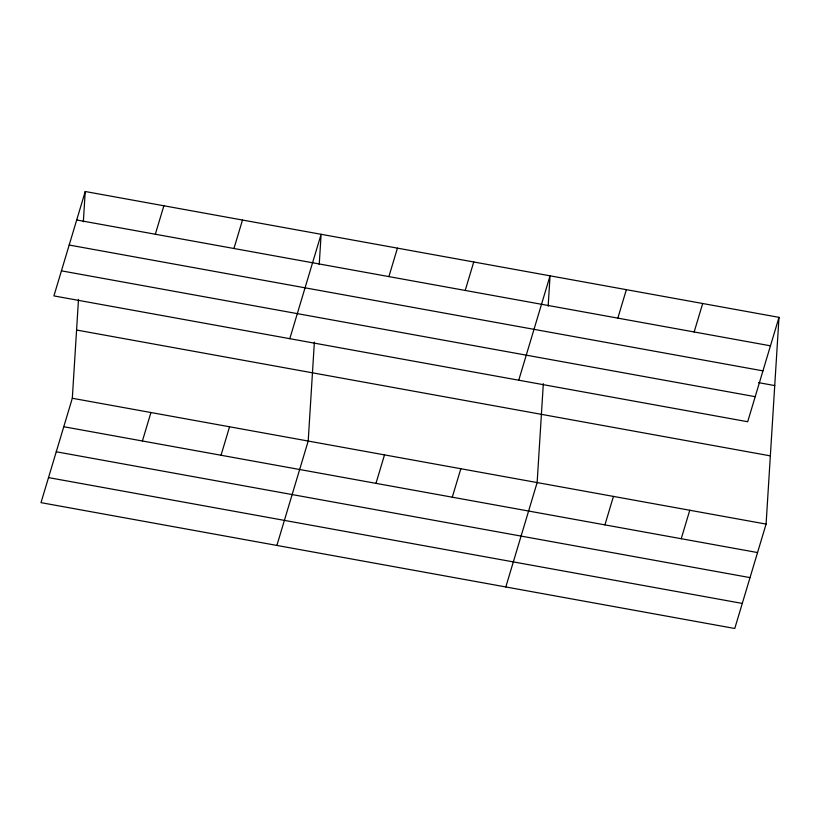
<?xml version="1.0" encoding="UTF-8"?>
<svg xmlns="http://www.w3.org/2000/svg" width="820" height="820" viewBox="0 0 820 820"><rect width="100%" height="100%" fill="white"/><g stroke="black" fill="none" stroke-linecap="round" stroke-linejoin="round"><path stroke-width="1.23" d="M779 317.35L747.686 421.736L53.915 295.907L85.239 191.511L779 317.35L766.085 524.093L734.761 628.489L41 502.65L72.314 398.264L78.494 299.361M83.343 221.841L85.239 191.511M314.378 342.145L308.197 441.047L276.883 545.433M319.226 264.624L321.112 234.294L289.798 338.691M543.322 383.668L537.141 482.57L505.817 586.956M548.16 306.147L550.056 275.827L518.742 380.213M155.328 234.243L163.867 205.779M142.403 440.986L150.941 412.521M233.946 248.501L242.494 220.037M221.031 455.243L229.569 426.779M388.895 276.606L397.433 248.142M375.97 483.349L384.508 454.885M465.206 290.444L473.745 261.98M452.281 497.197L460.83 468.732M617.829 318.129L626.367 289.665M604.914 524.882L613.452 496.407M694.15 331.977L702.689 303.502M681.225 538.72L689.764 510.255M76.701 219.975L770.462 345.814M69.177 245.036L762.938 370.865M758.469 382.622L774.736 385.574M61.438 270.846L755.199 396.685M76.578 330.029L770.349 455.869M72.314 398.264L766.085 524.093M63.775 426.728L757.536 552.557M56.262 451.779L750.023 577.618M48.513 477.599L742.284 603.428"/></g></svg>
